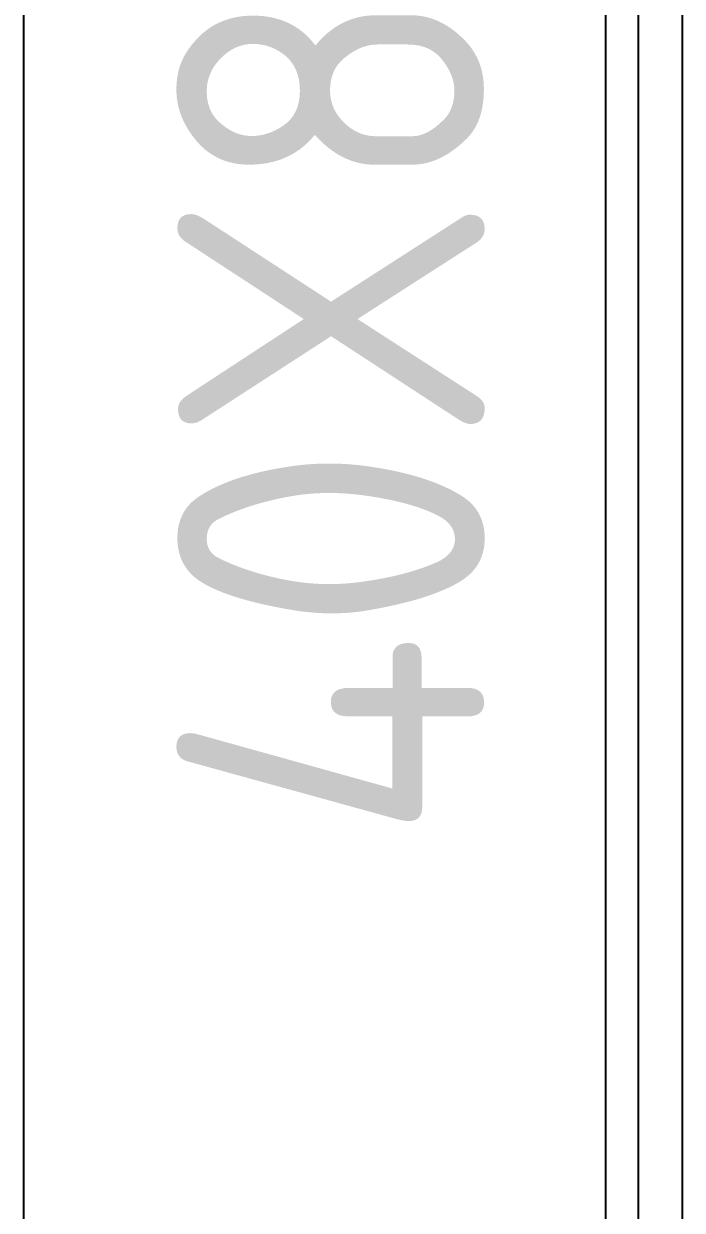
# Model space of a CAD drawing. Header units: millimetres. Extents: x 0 to 69574, y -5 to 41746.
# Drawn here: x 45842.5 to 45885.3, y 12566.3 to 12643.6 of the extents above; entities that cross this region are included whole.
import ezdxf

# ---------------------------------------------------------------- set-up
doc = ezdxf.new("R2010")
doc.units = ezdxf.units.MM
doc.layers.add('! NO PLOT !', color=7, linetype='Continuous', true_color=0xff75dd, plot=False)
doc.layers.add('000-PI-Oprema', color=30, linetype='Continuous', lineweight=5)
doc.layers.add('002-PI-Kabelska kanalica', color=150, linetype='Continuous')
doc.styles.add('PI0', font='isocpeur.ttf', dxfattribs={"width": 0.9})

# ---------------------------------------------------------------- blocks, each defined once
blk = doc.blocks.new('*U899')
at = {"layer": '002-PI-Kabelska kanalica'}
for p, q in [((-20, -100), (-20, 70)), ((20, -100), (20, 70))]:
    blk.add_line(p, q, dxfattribs=at)
blk = doc.blocks.new('spojnica')
at = {"layer": '! NO PLOT !', "transparency": 33554687}
for p, q in [((44856.495, 28811.504), (44856.495, 26919.404)), ((44861.495, 28809.404), (44861.495, 26919.404))]:
    blk.add_line(p, q, dxfattribs=at)
blk = doc.blocks.new('montažnaa')
at = {"layer": '! NO PLOT !'}
blk.add_line((46568.64, 28809.404), (46568.64, 26919.404), dxfattribs=at)

msp = doc.modelspace()

# ---------------------------------------------------------------- block references
msp.add_blockref('*U899', (45862.483, 12639.404))
at = {"layer": '000-PI-Oprema'}
for name, p in [('montažnaa', (-686.158, -16100)), ('spojnica', (1023.847, -16100))]:
    msp.add_blockref(name, p, dxfattribs=at)

# ---------------------------------------------------------------- texts
at = {"insert": (45862.483, 12624.404), "char_height": 20, "width": 16.78721, "attachment_point": 5, "rotation": 90, "style": 'PI0'}
msp.add_mtext('{\\fISOCPEUR|b0|i0|c238|p34;40}X{\\fISOCPEUR|b0|i0|c238|p34;8}0', dxfattribs=at)

doc.saveas('drawing.dxf')
